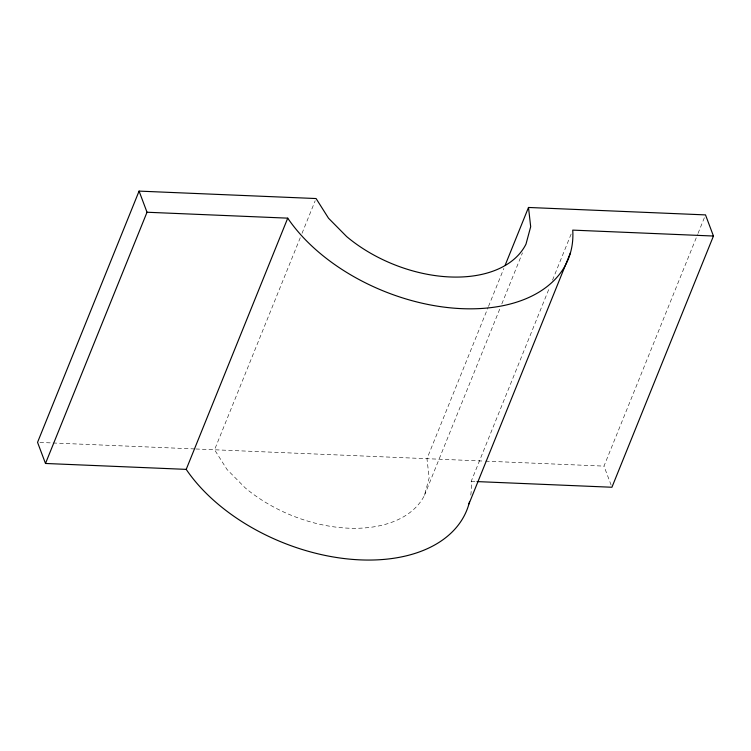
<?xml version="1.0" encoding="UTF-8"?>
<svg xmlns="http://www.w3.org/2000/svg" width="751" height="751" viewBox="0 0 751 751"><rect width="100%" height="100%" fill="white"/><g stroke="black" fill="none" stroke-linecap="round" stroke-linejoin="round"><path stroke-width="0.56" stroke-dasharray="3.75 2.82" d="M300.259 237.701L214.561 449.774L226.999 469.441L245.155 487.831A115.654 71.965 22 0 0 424.465 495.36L429.159 477.936L426.972 458.692L488.066 307.516M302.024 233.345L315.204 200.724M488.507 306.427L503.883 268.37M424.465 495.36L500.053 308.295M501.818 303.948L522.471 252.834M470.774 495.134A158.893 98.869 22 0 0 471.206 481.344L549.432 287.755M552.511 280.142L571.849 232.294M611.136 485.137L603.982 466.118L697.595 234.472M698.036 233.383L705.508 214.899M39.897 442.433L194.631 448.938M195.804 448.985L484.414 461.105M485.587 461.152L603.982 466.118M471.206 481.344L475.852 481.541"/><path stroke-width="1.13" d="M477.016 481.588L611.924 487.249L713.45 236.03L705.508 214.899L528.497 207.464L530.685 226.708L525.991 244.131A115.654 71.965 22 0 1 346.68 236.603L328.525 218.222L316.087 198.546L139.076 191.111L37.55 442.339L45.492 463.47L186.21 469.375A158.893 98.869 22 0 0 345.554 558.716A158.893 98.869 22 0 0 469.525 501.743M45.492 463.47L147.018 212.242L139.076 191.111M186.21 469.375L287.736 218.156A158.893 98.869 22 0 0 462.006 308.661A158.893 98.869 22 0 0 572.731 230.116L713.45 236.03M505.207 265.103L528.497 207.464M468.971 503.883L570.488 252.655M147.018 212.242L287.736 218.156"/></g></svg>
